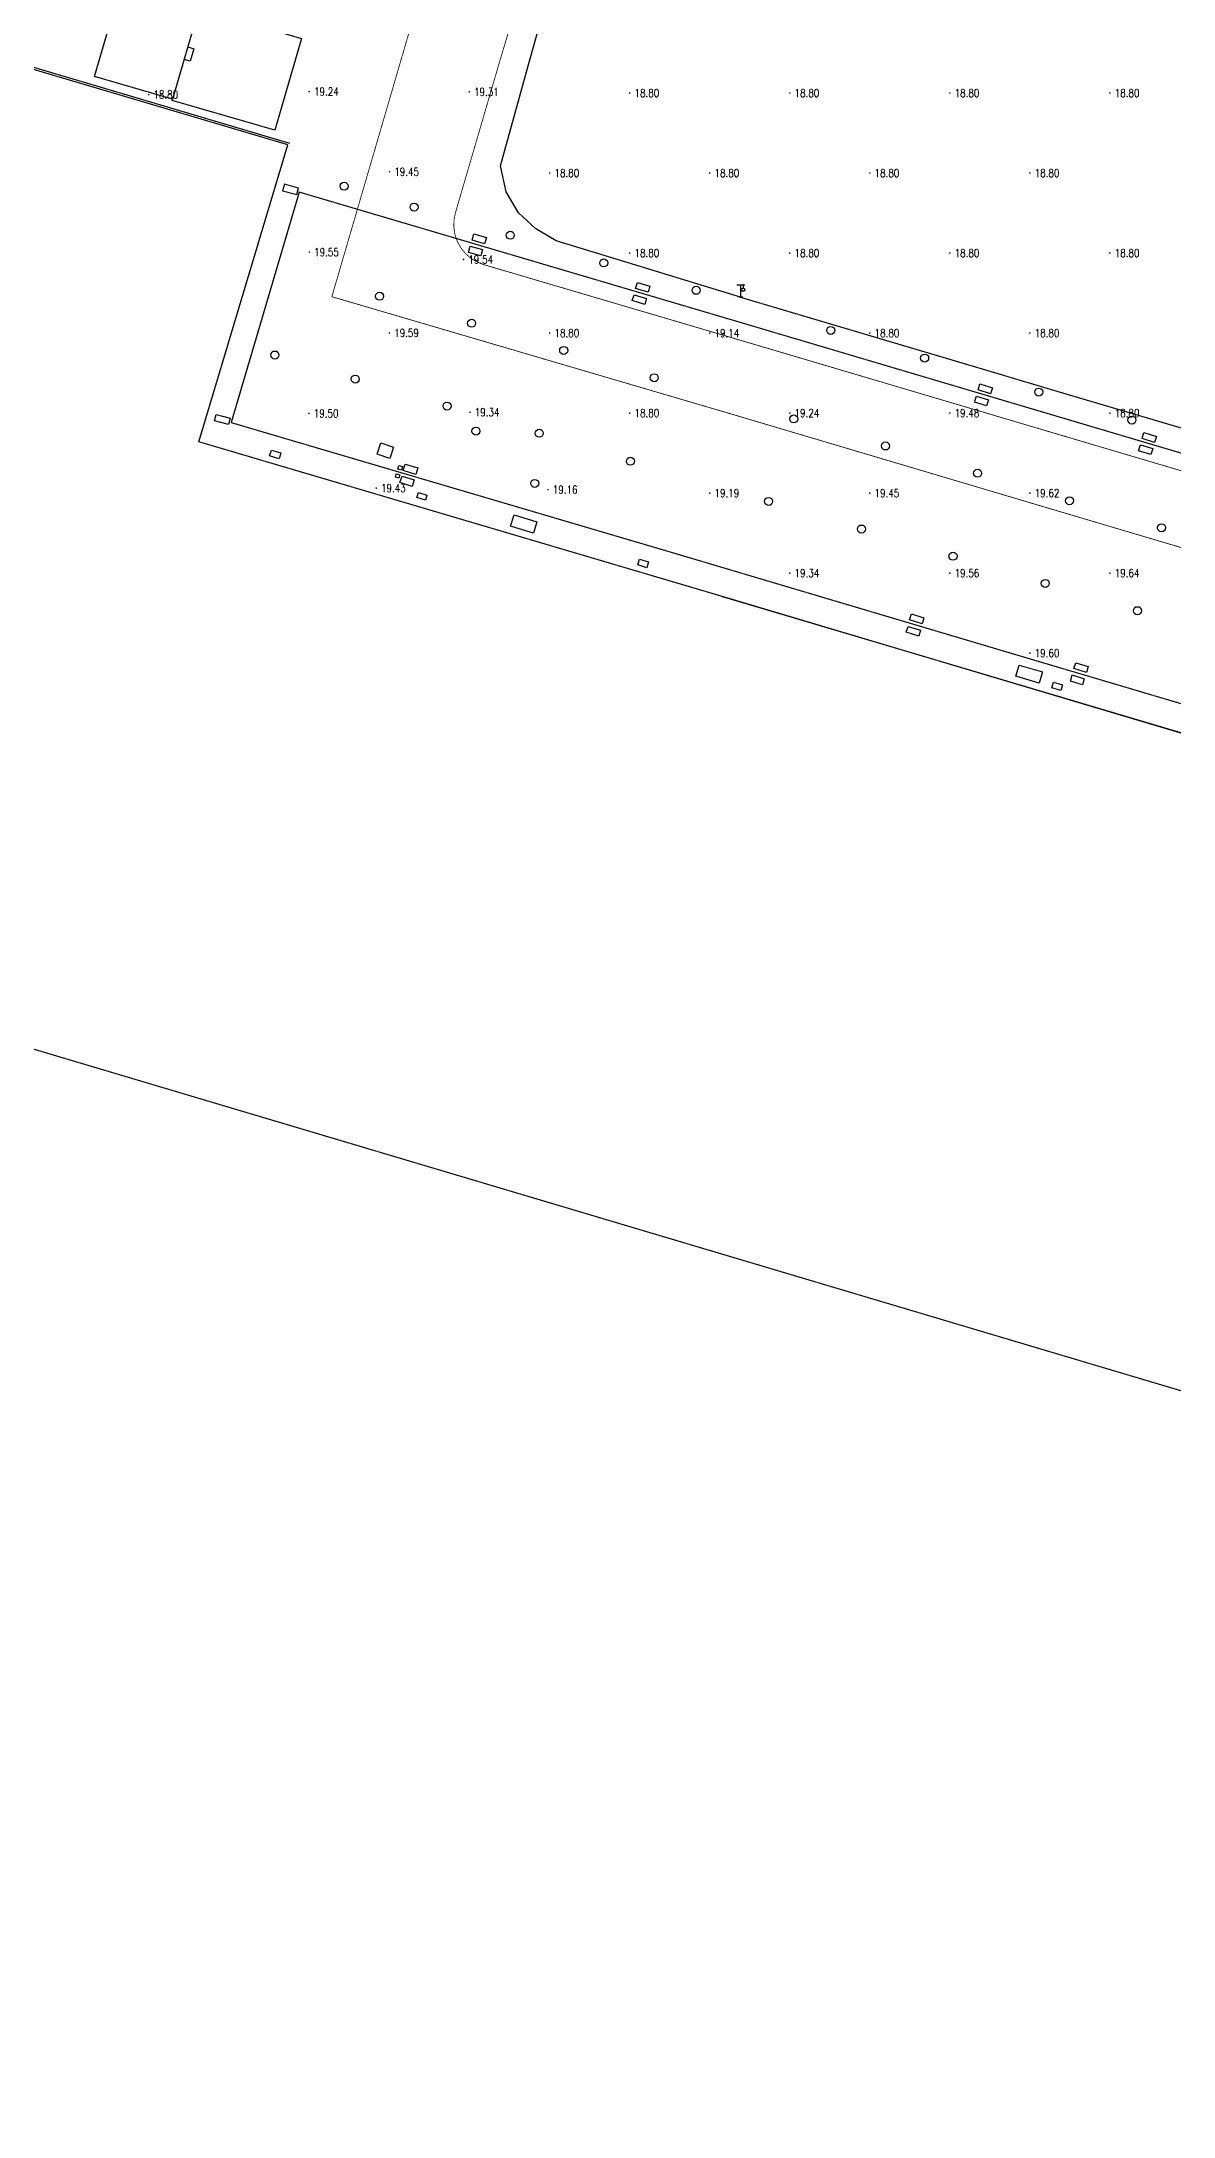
# Model space of a CAD drawing. Extents: x 404846 to 408477, y 3390929 to 3392894.
# Drawn here: x 405127.9 to 405269.3, y 3391671.5 to 3391930.8 of the extents above; entities that cross this region are included whole.
import ezdxf
from ezdxf.enums import TextEntityAlignment as Align

# ---------------------------------------------------------------- set-up
doc = ezdxf.new("R2010")
doc.units = 0
doc.header["$LTSCALE"] = 0.5
doc.header["$PDSIZE"] = 0.2
doc.layers.get('0').update_dxf_attribs({"linetype": 'CONTINUOUS'})
for name, color, linetype in [('3221', 6, 'CONTINUOUS'), ('DLSS', 4, 'CONTINUOUS'), ('FZTZ', 7, 'CONTINUOUS'), ('GCD', 1, 'CONTINUOUS'), ('GXYZ', 2, 'CONTINUOUS'), ('JMD', 6, 'CONTINUOUS'), ('SXSS', 5, 'CONTINUOUS'), ('ZBTZ', 3, 'CONTINUOUS'), ('作业范围', 7, 'CONTINUOUS')]:
    doc.layers.add(name, color=color, linetype=linetype)
doc.styles.add('HZ', font='rs.shx', dxfattribs={"width": 0.8, "bigfont": 'hztxt.shx'})
doc.linetypes.add('1161', pattern='A,0,[149,AAA.SHX,S=0.15,R=0,X=0,Y=0],-1.6', length=1.6)
doc.linetypes.add('444', pattern='A,4.5,[145,AAA.SHX,S=1,R=0,X=0,Y=1],4.5,-0.5,[146,AAA.SHX,S=1,R=0,X=0,Y=0],-0.5', length=10)

# ---------------------------------------------------------------- blocks, each defined once
blk = doc.blocks.new('gc063')
for p, q in [((-1, 3), (1, 3)), ((-0.5, 0), (0.5, 0)), ((0, 0), (0, 3)), ((0.6, 3), (0.6, 2.2))]:
    blk.add_line(p, q)
blk.add_circle((0.6, 1.8), 0.4)
blk.add_point((0.6, 3))
blk.add_point((0.6, 3))
blk = doc.blocks.new('GC200')
at = {"linetype": 'Continuous', "const_width": 0.2, "flags": 128}
blk.add_lwpolyline([(-0.1, 0, 1), (0.1, 0, 1)], format="xyb", close=True, dxfattribs=at)
blk = doc.blocks.new('gc188')
blk.add_circle((0, 0), 1)

msp = doc.modelspace()

# ---------------------------------------------------------------- linework, layer by layer
at = {"layer": '3221', "color": 6}
msp.add_polyline3d([(405409.563, 3391838.064, 19.363), (405351.269, 3391855.333, 19.363), (405215.014, 3391895.751, 19.031), (405160.04, 3391911.987, 19.543), (405151.542, 3391883.216, 19.543), (405206.517, 3391866.98, 19.21), (405251.376, 3391853.673, 19.587), (405342.747, 3391826.569, 19.363), (405353.739, 3391823.313, 19.647), (405373.766, 3391817.38, 19.757), (405401.029, 3391809.303, 19.363)], dxfattribs=at)
at = {"layer": 'DLSS', "linetype": 'Continuous', "const_width": 0.1, "flags": 128}
for points, elevation in [([(405185.144, 3391928.434), (405191.34, 3391949.244), (405197.303, 3391969.299), (405197.992, 3391971.491), (405198.467, 3391972.493), (405198.827, 3391973.133), (405199.34, 3391974.006), (405200.23, 3391975.285), (405201.014, 3391976.223), (405202.933, 3391977.962), (405205.098, 3391979.326), (405206.237, 3391979.952), (405208.547, 3391981.11), (405210.971, 3391981.998), (405214.007, 3391982.62), (405215.763, 3391982.804), (405217.586, 3391982.647), (405219.331, 3391982.307)], 18.859), ([(405173.724, 3391931.742), (405164.14, 3391898.924)], 19.391), ([(405185.144, 3391928.434), (405179.578, 3391909.408), (405179.4, 3391908.515), (405179.379, 3391907.605), (405179.517, 3391906.705), (405179.809, 3391905.842), (405180.246, 3391905.043), (405180.815, 3391904.332), (405181.499, 3391903.731), (405182.277, 3391903.258), (405183.116, 3391902.93), (405183.428, 3391902.838), (405216.565, 3391893.072)], 19.33), ([(405164.14, 3391898.924), (405213.98, 3391884.283)], 19.303), ([(405409.2, 3391835.98), (405350.299, 3391853.383), (405299.033, 3391868.647), (405216.565, 3391893.072)], 19.193), ([(405213.98, 3391884.283), (405296.413, 3391859.802), (405347.697, 3391844.578), (405406.591, 3391827.177)], 19.193)]:
    msp.add_lwpolyline(points, dxfattribs=dict(at, elevation=elevation))
at = {"layer": 'DLSS', "linetype": 'Continuous', "elevation": 18.929, "flags": 128}
msp.add_lwpolyline([(405398.436, 3391806.401), (405328.076, 3391827.217), (405308.947, 3391832.852), (405212.765, 3391861.489), (405147.516, 3391880.769), (405158.624, 3391917.895), (405110.647, 3391932.098), (405114.168, 3391944.278), (405114.283, 3391944.715), (405120.972, 3391967.686), (405123.886, 3391966.825), (405123.974, 3391966.739), (405130.656, 3391964.619)], dxfattribs=at)
at = {"layer": 'FZTZ', "linetype": 'Continuous', "flags": 128}
for points, elevation in [([(405183.222, 3391905.541), (405181.656, 3391906.008), (405181.885, 3391906.777), (405183.451, 3391906.311), (405183.222, 3391905.541)], 19.531), ([(405182.771, 3391904.035), (405181.207, 3391904.459), (405181.419, 3391905.241), (405182.983, 3391904.817), (405182.771, 3391904.035)], 19.531), ([(405203.671, 3391899.476), (405202.097, 3391899.965), (405202.325, 3391900.697), (405203.871, 3391900.225), (405203.671, 3391899.476)], 19.385), ([(405203.246, 3391897.946), (405201.672, 3391898.435), (405201.9, 3391899.167), (405203.446, 3391898.695), (405203.246, 3391897.946)], 19.385), ([(405246.454, 3391886.791), (405244.88, 3391887.264), (405245.109, 3391888.025), (405246.683, 3391887.553), (405246.454, 3391886.791)], 19.596), ([(405245.95, 3391885.294), (405244.441, 3391885.759), (405244.673, 3391886.511), (405246.181, 3391886.046), (405245.95, 3391885.294)], 19.596), ([(405157.537, 3391878.671), (405156.361, 3391879.019), (405156.579, 3391879.756), (405157.755, 3391879.408), (405157.537, 3391878.671)], 19.588), ([(405171.364, 3391878.72), (405169.784, 3391879.237), (405170.245, 3391880.645), (405171.825, 3391880.127), (405171.364, 3391878.72)], 19.435), ([(405266.475, 3391879.195), (405264.938, 3391879.654), (405265.17, 3391880.431), (405266.707, 3391879.972), (405266.475, 3391879.195)], 19.634), ([(405266.947, 3391880.701), (405265.377, 3391881.184), (405265.608, 3391881.934), (405267.178, 3391881.45), (405266.947, 3391880.701)], 19.646), ([(405172.491, 3391877.82), (405172.959, 3391877.692), (405172.838, 3391877.248), (405172.37, 3391877.376), (405172.491, 3391877.82)], 19.325), ([(405174.637, 3391876.719), (405173.069, 3391877.193), (405173.315, 3391878.01), (405174.884, 3391877.537), (405174.637, 3391876.719)], 19.325), ([(405172.188, 3391876.767), (405172.633, 3391876.656), (405172.529, 3391876.238), (405172.084, 3391876.349), (405172.188, 3391876.767)], 19.325), ([(405172.911, 3391876.51), (405174.426, 3391876.023), (405174.161, 3391875.198), (405172.646, 3391875.685), (405172.911, 3391876.51)], 19.325), ([(405175.824, 3391873.503), (405174.764, 3391873.837), (405174.955, 3391874.442), (405176.014, 3391874.109), (405175.824, 3391873.503)], 19.806), ([(405189.316, 3391869.361), (405186.466, 3391870.235), (405186.899, 3391871.645), (405189.749, 3391870.771), (405189.316, 3391869.361)], 19.548), ([(405203.478, 3391865.053), (405202.366, 3391865.4), (405202.596, 3391866.137), (405203.708, 3391865.79), (405203.478, 3391865.053)], 19.784), ([(405237.899, 3391858.059), (405236.324, 3391858.548), (405236.553, 3391859.28), (405238.098, 3391858.808), (405237.899, 3391858.059)], 19.495), ([(405237.489, 3391856.499), (405235.915, 3391856.988), (405236.144, 3391857.72), (405237.689, 3391857.248), (405237.489, 3391856.499)], 19.535), ([(405252.496, 3391850.628), (405249.611, 3391851.483), (405250.03, 3391852.896), (405252.915, 3391852.042), (405252.496, 3391850.628)], 19.652), ([(405257.913, 3391850.42), (405256.411, 3391850.895), (405256.649, 3391851.649), (405258.151, 3391851.174), (405257.913, 3391850.42)], 19.61), ([(405258.438, 3391851.963), (405256.864, 3391852.452), (405257.092, 3391853.184), (405258.638, 3391852.713), (405258.438, 3391851.963)], 19.61), ([(405255.229, 3391849.721), (405254.108, 3391850.044), (405254.309, 3391850.742), (405255.43, 3391850.418), (405255.229, 3391849.721)], 19.859)]:
    msp.add_lwpolyline(points, close=True, dxfattribs=dict(at, elevation=elevation))
at = {"layer": 'JMD', "linetype": 'Continuous', "elevation": 32.471, "flags": 128}
msp.add_lwpolyline([(405147.751, 3391935.72), (405144.236, 3391923.62), (405134.5, 3391926.449), (405137.772, 3391937.711), (405143.806, 3391935.958), (405144.05, 3391936.795), (405147.751, 3391935.72)], close=True, dxfattribs=at)
at = {"layer": 'JMD', "linetype": 'Continuous', "flags": 128}
for points, elevation in [([(405147.518, 3391934.92), (405160.352, 3391931.192), (405157.023, 3391919.731), (405144.189, 3391923.459), (405144.236, 3391923.62)], 27.693), ([(405146.13, 3391930.14), (405146.909, 3391929.914), (405146.453, 3391928.345), (405145.674, 3391928.572)], 30.771)]:
    msp.add_lwpolyline(points, dxfattribs=dict(at, elevation=elevation))
at = {"layer": 'JMD', "linetype": '444', "flags": 128}
for points, elevation in [([(405215.185, 3391898.849), (405192.149, 3391905.903), (405189.623, 3391907.421), (405187.443, 3391909.421), (405185.937, 3391912.045), (405185.22, 3391915.257), (405188.875, 3391928.505), (405190.084, 3391932.819), (405192.56, 3391932.126), (405193.5, 3391935.56), (405194.012, 3391935.307)], 21.231), ([(405111.019, 3391932.416), (405127.293, 3391927.495), (405134.723, 3391925.261), (405158.832, 3391918.113)], 20.495), ([(405215.185, 3391898.849), (405246.924, 3391889.45), (405254.712, 3391887.132)], 21.028), ([(405254.712, 3391887.132), (405327.129, 3391865.736)], 21.324)]:
    msp.add_lwpolyline(points, dxfattribs=dict(at, elevation=elevation))
at = {"layer": 'SXSS', "linetype": 'Continuous', "elevation": 16.1, "flags": 128}
for points in [[(405212.765, 3391861.489), (405147.516, 3391880.769), (405158.624, 3391917.895), (405110.647, 3391932.098)], [(405212.765, 3391861.489), (405398.436, 3391806.401)]]:
    msp.add_lwpolyline(points, dxfattribs=at)
at = {"layer": 'ZBTZ', "linetype": '1161', "flags": 128}
for points, elevation in [([(405157.973, 3391912.171), (405159.778, 3391911.68), (405159.992, 3391912.484), (405158.209, 3391912.983), (405157.973, 3391912.171)], 19.506), ([(405149.494, 3391883.415), (405149.698, 3391884.208), (405151.433, 3391883.761), (405151.229, 3391882.968), (405149.494, 3391883.415)], 19.507)]:
    msp.add_lwpolyline(points, close=True, dxfattribs=dict(at, elevation=elevation))
at = {"layer": '作业范围'}
msp.add_lwpolyline([(408477.137, 3391790.398), (408067.337, 3390929.379), (404846.358, 3391888.38), (405152.269, 3392894.287)], close=True, dxfattribs=at)

# ---------------------------------------------------------------- block references
at = {"layer": 'DLSS', "linetype": 'Continuous', "xscale": 0.5, "yscale": 0.5}
msp.add_blockref('gc063', (405215.23, 3391898.892, 19.242), dxfattribs=at)
at = {"layer": 'GCD', "linetype": 'Continuous'}
ref = msp.add_blockref('GC200', (405141.246, 3391924.178, 18.8), dxfattribs=dict(at, xscale=0.5, yscale=0.5, zscale=0.5))
ref.add_attrib('height', '18.80', dxfattribs={"linetype": 'Continuous', "height": 1, "style": 'HZ', "width": 0.8}).set_placement((405141.846, 3391924.178, 18.8), align=Align.MIDDLE_LEFT)
ref = msp.add_blockref('GC200', (405161.316, 3391924.552, 19.239), dxfattribs=dict(at, xscale=0.5, yscale=0.5, zscale=0.5))
ref.add_attrib('height', '19.24', dxfattribs={"linetype": 'Continuous', "height": 1, "style": 'HZ', "width": 0.8}).set_placement((405161.916, 3391924.552, 19.239), align=Align.MIDDLE_LEFT)
ref = msp.add_blockref('GC200', (405181.308, 3391924.519, 19.309), dxfattribs=dict(at, xscale=0.5, yscale=0.5, zscale=0.5))
ref.add_attrib('height', '19.31', dxfattribs={"linetype": 'Continuous', "height": 1, "style": 'HZ', "width": 0.8}).set_placement((405181.908, 3391924.519, 19.309), align=Align.MIDDLE_LEFT)
ref = msp.add_blockref('GC200', (405201.358, 3391924.379, 18.8), dxfattribs=dict(at, xscale=0.5, yscale=0.5, zscale=0.5))
ref.add_attrib('height', '18.80', dxfattribs={"linetype": 'Continuous', "height": 1, "style": 'HZ', "width": 0.8}).set_placement((405201.958, 3391924.379, 18.8), align=Align.MIDDLE_LEFT)
ref = msp.add_blockref('GC200', (405221.358, 3391924.379, 18.8), dxfattribs=dict(at, xscale=0.5, yscale=0.5, zscale=0.5))
ref.add_attrib('height', '18.80', dxfattribs={"linetype": 'Continuous', "height": 1, "style": 'HZ', "width": 0.8}).set_placement((405221.958, 3391924.379, 18.8), align=Align.MIDDLE_LEFT)
ref = msp.add_blockref('GC200', (405241.358, 3391924.379, 18.8), dxfattribs=dict(at, xscale=0.5, yscale=0.5, zscale=0.5))
ref.add_attrib('height', '18.80', dxfattribs={"linetype": 'Continuous', "height": 1, "style": 'HZ', "width": 0.8}).set_placement((405241.958, 3391924.379, 18.8), align=Align.MIDDLE_LEFT)
ref = msp.add_blockref('GC200', (405261.358, 3391924.379, 18.8), dxfattribs=dict(at, xscale=0.5, yscale=0.5, zscale=0.5))
ref.add_attrib('height', '18.80', dxfattribs={"linetype": 'Continuous', "height": 1, "style": 'HZ', "width": 0.8}).set_placement((405261.958, 3391924.379, 18.8), align=Align.MIDDLE_LEFT)
ref = msp.add_blockref('GC200', (405171.347, 3391914.539, 19.45), dxfattribs=dict(at, xscale=0.5, yscale=0.5, zscale=0.5))
ref.add_attrib('height', '19.45', dxfattribs={"linetype": 'Continuous', "height": 1, "style": 'HZ', "width": 0.8}).set_placement((405171.947, 3391914.539, 19.45), align=Align.MIDDLE_LEFT)
ref = msp.add_blockref('GC200', (405191.358, 3391914.379, 18.8), dxfattribs=dict(at, xscale=0.5, yscale=0.5, zscale=0.5))
ref.add_attrib('height', '18.80', dxfattribs={"linetype": 'Continuous', "height": 1, "style": 'HZ', "width": 0.8}).set_placement((405191.958, 3391914.379, 18.8), align=Align.MIDDLE_LEFT)
ref = msp.add_blockref('GC200', (405211.358, 3391914.379, 18.8), dxfattribs=dict(at, xscale=0.5, yscale=0.5, zscale=0.5))
ref.add_attrib('height', '18.80', dxfattribs={"linetype": 'Continuous', "height": 1, "style": 'HZ', "width": 0.8}).set_placement((405211.958, 3391914.379, 18.8), align=Align.MIDDLE_LEFT)
ref = msp.add_blockref('GC200', (405231.358, 3391914.379, 18.8), dxfattribs=dict(at, xscale=0.5, yscale=0.5, zscale=0.5))
ref.add_attrib('height', '18.80', dxfattribs={"linetype": 'Continuous', "height": 1, "style": 'HZ', "width": 0.8}).set_placement((405231.958, 3391914.379, 18.8), align=Align.MIDDLE_LEFT)
ref = msp.add_blockref('GC200', (405251.358, 3391914.379, 18.8), dxfattribs=dict(at, xscale=0.5, yscale=0.5, zscale=0.5))
ref.add_attrib('height', '18.80', dxfattribs={"linetype": 'Continuous', "height": 1, "style": 'HZ', "width": 0.8}).set_placement((405251.958, 3391914.379, 18.8), align=Align.MIDDLE_LEFT)
ref = msp.add_blockref('GC200', (405161.322, 3391904.491, 19.546), dxfattribs=dict(at, xscale=0.5, yscale=0.5, zscale=0.5))
ref.add_attrib('height', '19.55', dxfattribs={"linetype": 'Continuous', "height": 1, "style": 'HZ', "width": 0.8}).set_placement((405161.922, 3391904.491, 19.546), align=Align.MIDDLE_LEFT)
ref = msp.add_blockref('GC200', (405180.595, 3391903.57, 19.54), dxfattribs=dict(at, xscale=0.5, yscale=0.5, zscale=0.5))
ref.add_attrib('height', '19.54', dxfattribs={"linetype": 'Continuous', "height": 1, "style": 'HZ', "width": 0.8}).set_placement((405181.195, 3391903.57, 19.54), align=Align.MIDDLE_LEFT)
ref = msp.add_blockref('GC200', (405201.358, 3391904.379, 18.8), dxfattribs=dict(at, xscale=0.5, yscale=0.5, zscale=0.5))
ref.add_attrib('height', '18.80', dxfattribs={"linetype": 'Continuous', "height": 1, "style": 'HZ', "width": 0.8}).set_placement((405201.958, 3391904.379, 18.8), align=Align.MIDDLE_LEFT)
ref = msp.add_blockref('GC200', (405221.358, 3391904.379, 18.8), dxfattribs=dict(at, xscale=0.5, yscale=0.5, zscale=0.5))
ref.add_attrib('height', '18.80', dxfattribs={"linetype": 'Continuous', "height": 1, "style": 'HZ', "width": 0.8}).set_placement((405221.958, 3391904.379, 18.8), align=Align.MIDDLE_LEFT)
ref = msp.add_blockref('GC200', (405241.358, 3391904.379, 18.8), dxfattribs=dict(at, xscale=0.5, yscale=0.5, zscale=0.5))
ref.add_attrib('height', '18.80', dxfattribs={"linetype": 'Continuous', "height": 1, "style": 'HZ', "width": 0.8}).set_placement((405241.958, 3391904.379, 18.8), align=Align.MIDDLE_LEFT)
ref = msp.add_blockref('GC200', (405261.358, 3391904.379, 18.8), dxfattribs=dict(at, xscale=0.5, yscale=0.5, zscale=0.5))
ref.add_attrib('height', '18.80', dxfattribs={"linetype": 'Continuous', "height": 1, "style": 'HZ', "width": 0.8}).set_placement((405261.958, 3391904.379, 18.8), align=Align.MIDDLE_LEFT)
ref = msp.add_blockref('GC200', (405171.326, 3391894.393, 19.588), dxfattribs=dict(at, xscale=0.5, yscale=0.5, zscale=0.5))
ref.add_attrib('height', '19.59', dxfattribs={"linetype": 'Continuous', "height": 1, "style": 'HZ', "width": 0.8}).set_placement((405171.926, 3391894.393, 19.588), align=Align.MIDDLE_LEFT)
ref = msp.add_blockref('GC200', (405191.358, 3391894.379, 18.8), dxfattribs=dict(at, xscale=0.5, yscale=0.5, zscale=0.5))
ref.add_attrib('height', '18.80', dxfattribs={"linetype": 'Continuous', "height": 1, "style": 'HZ', "width": 0.8}).set_placement((405191.958, 3391894.379, 18.8), align=Align.MIDDLE_LEFT)
ref = msp.add_blockref('GC200', (405211.358, 3391894.379, 19.144), dxfattribs=dict(at, xscale=0.5, yscale=0.5, zscale=0.5))
ref.add_attrib('height', '19.14', dxfattribs={"linetype": 'Continuous', "height": 1, "style": 'HZ', "width": 0.8}).set_placement((405211.958, 3391894.379, 19.144), align=Align.MIDDLE_LEFT)
ref = msp.add_blockref('GC200', (405231.358, 3391894.379, 18.8), dxfattribs=dict(at, xscale=0.5, yscale=0.5, zscale=0.5))
ref.add_attrib('height', '18.80', dxfattribs={"linetype": 'Continuous', "height": 1, "style": 'HZ', "width": 0.8}).set_placement((405231.958, 3391894.379, 18.8), align=Align.MIDDLE_LEFT)
ref = msp.add_blockref('GC200', (405251.358, 3391894.379, 18.8), dxfattribs=dict(at, xscale=0.5, yscale=0.5, zscale=0.5))
ref.add_attrib('height', '18.80', dxfattribs={"linetype": 'Continuous', "height": 1, "style": 'HZ', "width": 0.8}).set_placement((405251.958, 3391894.379, 18.8), align=Align.MIDDLE_LEFT)
ref = msp.add_blockref('GC200', (405181.393, 3391884.478, 19.341), dxfattribs=dict(at, xscale=0.5, yscale=0.5, zscale=0.5))
ref.add_attrib('height', '19.34', dxfattribs={"linetype": 'Continuous', "height": 1, "style": 'HZ', "width": 0.8}).set_placement((405181.993, 3391884.478, 19.341), align=Align.MIDDLE_LEFT)
ref = msp.add_blockref('GC200', (405161.279, 3391884.337, 19.501), dxfattribs=dict(at, xscale=0.5, yscale=0.5, zscale=0.5))
ref.add_attrib('height', '19.50', dxfattribs={"linetype": 'Continuous', "height": 1, "style": 'HZ', "width": 0.8}).set_placement((405161.879, 3391884.337, 19.501), align=Align.MIDDLE_LEFT)
ref = msp.add_blockref('GC200', (405201.358, 3391884.379, 18.8), dxfattribs=dict(at, xscale=0.5, yscale=0.5, zscale=0.5))
ref.add_attrib('height', '18.80', dxfattribs={"linetype": 'Continuous', "height": 1, "style": 'HZ', "width": 0.8}).set_placement((405201.958, 3391884.379, 18.8), align=Align.MIDDLE_LEFT)
ref = msp.add_blockref('GC200', (405221.358, 3391884.379, 19.242), dxfattribs=dict(at, xscale=0.5, yscale=0.5, zscale=0.5))
ref.add_attrib('height', '19.24', dxfattribs={"linetype": 'Continuous', "height": 1, "style": 'HZ', "width": 0.8}).set_placement((405221.958, 3391884.379, 19.242), align=Align.MIDDLE_LEFT)
ref = msp.add_blockref('GC200', (405241.358, 3391884.379, 19.479), dxfattribs=dict(at, xscale=0.5, yscale=0.5, zscale=0.5))
ref.add_attrib('height', '19.48', dxfattribs={"linetype": 'Continuous', "height": 1, "style": 'HZ', "width": 0.8}).set_placement((405241.958, 3391884.379, 19.479), align=Align.MIDDLE_LEFT)
ref = msp.add_blockref('GC200', (405261.358, 3391884.379, 18.8), dxfattribs=dict(at, xscale=0.5, yscale=0.5, zscale=0.5))
ref.add_attrib('height', '18.80', dxfattribs={"linetype": 'Continuous', "height": 1, "style": 'HZ', "width": 0.8}).set_placement((405261.958, 3391884.379, 18.8), align=Align.MIDDLE_LEFT)
ref = msp.add_blockref('GC200', (405169.684, 3391875.001, 19.431), dxfattribs=dict(at, xscale=0.5, yscale=0.5, zscale=0.5))
ref.add_attrib('height', '19.43', dxfattribs={"linetype": 'Continuous', "height": 1, "style": 'HZ', "width": 0.8}).set_placement((405170.284, 3391875.001, 19.431), align=Align.MIDDLE_LEFT)
ref = msp.add_blockref('GC200', (405191.142, 3391874.812, 19.155), dxfattribs=dict(at, xscale=0.5, yscale=0.5, zscale=0.5))
ref.add_attrib('height', '19.16', dxfattribs={"linetype": 'Continuous', "height": 1, "style": 'HZ', "width": 0.8}).set_placement((405191.742, 3391874.812, 19.155), align=Align.MIDDLE_LEFT)
ref = msp.add_blockref('GC200', (405211.358, 3391874.379, 19.188), dxfattribs=dict(at, xscale=0.5, yscale=0.5, zscale=0.5))
ref.add_attrib('height', '19.19', dxfattribs={"linetype": 'Continuous', "height": 1, "style": 'HZ', "width": 0.8}).set_placement((405211.958, 3391874.379, 19.188), align=Align.MIDDLE_LEFT)
ref = msp.add_blockref('GC200', (405231.358, 3391874.379, 19.447), dxfattribs=dict(at, xscale=0.5, yscale=0.5, zscale=0.5))
ref.add_attrib('height', '19.45', dxfattribs={"linetype": 'Continuous', "height": 1, "style": 'HZ', "width": 0.8}).set_placement((405231.958, 3391874.379, 19.447), align=Align.MIDDLE_LEFT)
ref = msp.add_blockref('GC200', (405251.358, 3391874.379, 19.616), dxfattribs=dict(at, xscale=0.5, yscale=0.5, zscale=0.5))
ref.add_attrib('height', '19.62', dxfattribs={"linetype": 'Continuous', "height": 1, "style": 'HZ', "width": 0.8}).set_placement((405251.958, 3391874.379, 19.616), align=Align.MIDDLE_LEFT)
ref = msp.add_blockref('GC200', (405221.358, 3391864.379, 19.337), dxfattribs=dict(at, xscale=0.5, yscale=0.5, zscale=0.5))
ref.add_attrib('height', '19.34', dxfattribs={"linetype": 'Continuous', "height": 1, "style": 'HZ', "width": 0.8}).set_placement((405221.958, 3391864.379, 19.337), align=Align.MIDDLE_LEFT)
ref = msp.add_blockref('GC200', (405241.358, 3391864.379, 19.562), dxfattribs=dict(at, xscale=0.5, yscale=0.5, zscale=0.5))
ref.add_attrib('height', '19.56', dxfattribs={"linetype": 'Continuous', "height": 1, "style": 'HZ', "width": 0.8}).set_placement((405241.958, 3391864.379, 19.562), align=Align.MIDDLE_LEFT)
ref = msp.add_blockref('GC200', (405261.358, 3391864.379, 19.644), dxfattribs=dict(at, xscale=0.5, yscale=0.5, zscale=0.5))
ref.add_attrib('height', '19.64', dxfattribs={"linetype": 'Continuous', "height": 1, "style": 'HZ', "width": 0.8}).set_placement((405261.958, 3391864.379, 19.644), align=Align.MIDDLE_LEFT)
ref = msp.add_blockref('GC200', (405251.358, 3391854.379, 19.603), dxfattribs=dict(at, xscale=0.5, yscale=0.5, zscale=0.5))
ref.add_attrib('height', '19.60', dxfattribs={"linetype": 'Continuous', "height": 1, "style": 'HZ', "width": 0.8}).set_placement((405251.958, 3391854.379, 19.603), align=Align.MIDDLE_LEFT)
at = {"layer": 'GXYZ', "linetype": 'Continuous', "xscale": 0.5, "yscale": 0.5}
for p in [(405165.673, 3391912.734, 19.543), (405174.418, 3391910.127, 19.543), (405186.432, 3391906.6, 19.422), (405198.107, 3391903.145, 19.344), (405170.099, 3391898.985, 19.563), (405209.654, 3391899.721, 19.146), (405181.596, 3391895.602, 19.296), (405226.473, 3391894.711, 19.471), (405157.017, 3391891.636, 19.313), (405193.106, 3391892.204, 19.296), (405238.209, 3391891.259, 19.298), (405167.06, 3391888.623, 19.656), (405204.429, 3391888.798, 19.232), (405178.546, 3391885.254, 19.275), (405252.465, 3391887.005, 19.255), (405182.144, 3391882.119, 19.234), (405190.056, 3391881.855, 19.275), (405221.85, 3391883.656, 19.232), (405264.098, 3391883.504, 19.255), (405233.316, 3391880.265, 19.398), (405201.444, 3391878.356, 19.195), (405244.812, 3391876.853, 19.563), (405189.485, 3391875.596, 19.181), (405218.71, 3391873.339, 19.275), (405256.306, 3391873.42, 19.699), (405230.31, 3391869.891, 19.447), (405267.806, 3391870.039, 19.558), (405241.751, 3391866.49, 19.556), (405253.274, 3391863.091, 19.59), (405264.801, 3391859.685, 19.558)]:
    msp.add_blockref('gc188', p, dxfattribs=at)

doc.saveas('drawing.dxf')
